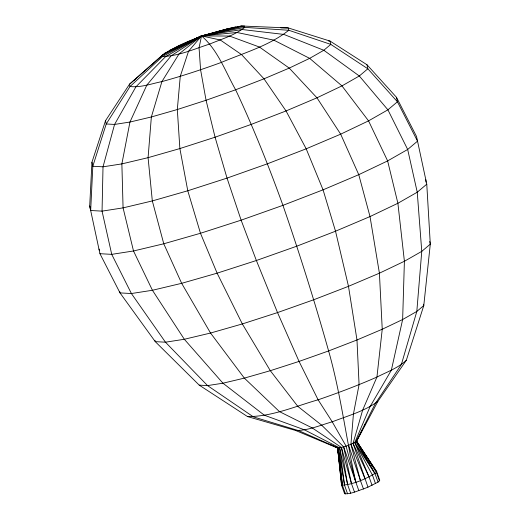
<?xml version="1.0" encoding="UTF-8"?>
<svg xmlns="http://www.w3.org/2000/svg" width="520" height="520" viewBox="0 0 520 520"><rect width="100%" height="100%" fill="white"/><g stroke="black" fill="none" stroke-linecap="round" stroke-linejoin="round"><path stroke-width="0.78" d="M396.468 97.292L397.429 101.784L387.907 109.824L368.55 120.867L340.672 134.167L306.183 148.805L267.423 163.794L227.032 178.107L187.779 190.769L152.321 200.922L123.078 207.87L102.05 211.133L90.669 210.503L92.814 166.257L106.23 123.974L130 86.541L162.519 56.505L201.552 35.913L227.936 28.737L241.404 26L288.294 27.937L330.089 41.099L366.984 64.753L396.468 97.292L416.533 136.494L426.771 184.184L430.293 244.16L423.787 305.546L406.315 360.295L377.884 401.362L356.558 441.363C350.87 444.788 344.234 447.207 337.649 448.065L295.692 430.495L247.52 416.572L199.225 385.132L155.259 341.634L120.01 292.903L99.944 253.702L89.706 206.011L91.949 162.234L105.521 120.685L129.506 84.214L162.26 55.302C184.054 40.359 210.308 32.955 235.768 26.878M333.151 445.841L337.591 447.785L341.582 485.257L344.591 493.714C351.052 494.279 357.338 490.776 363.441 488.963L360.425 480.5L350.928 444.262L353.438 413.966L359.079 384.637L356.987 339.969L348.485 286.319L335.524 231.205L323.063 189.826L306.183 148.805L286.033 110.942L263.991 78.812L241.56 54.607L220.266 39.975L201.552 35.913L169.994 50.186L168.838 51.285M244.458 26.169L201.552 35.913L162.26 55.302L162.519 56.505C178.912 56.062 194.415 48.886 209.879 43.986C221.663 39.013 234.553 35.386 244.712 27.372L244.458 26.169L241.404 26L201.552 35.913L199.056 47.82L200.59 69.771L206.056 100.263L215.072 137.209L227.032 178.107L241.124 220.161L256.38 260.507L277.524 312.585L299.052 361.419L318.11 399.802L332.228 421.811L346.053 446.062L355.836 482.176L358.846 490.64M363.441 488.963L367.946 487.156L353.054 443.359L362.681 410.04L376.935 377.059L382.239 329.251L379.412 273.189L370.019 216.567L358.768 174.668L340.672 134.167L316.959 97.812L289.244 68.094L259.415 47.027L229.508 36.049L201.552 35.913L177.469 46.625L176.404 47.814M358.351 437.496L356.493 441.084L376.74 471.783L376.467 472.531C366.054 478.926 353.782 484.438 341.582 485.257L341.854 484.517M344.591 493.714L344.864 492.973M367.946 487.156L378.034 482.137L379.75 480.246L376.74 471.783L356.493 441.084L365.079 454.603M359.093 436.059L362.427 429.598M364.279 426.01L365.021 424.574M280.846 27.853L288.294 27.937L288.795 30.264L244.712 27.372L201.552 35.913L188.539 51.214L180.271 76.323L177.314 109.531L179.875 148.564L187.779 190.769L200.48 233.272L217.119 273.169L242.327 323.94L270.309 370.688L297.791 406.361L321.711 425.204L343.635 446.849L355.836 482.176C346.079 438.536 340.841 394.01 328.614 350.942C314.821 301.971 299.572 253.422 282.932 205.342C268.762 166.185 253.37 127.465 235.619 89.784C225.284 71.37 217.9 50.076 201.552 35.913L164.808 53.144L129.506 84.214L130 86.541C140.862 87.698 151.417 83.727 161.915 81.582C182.065 76.109 201.883 69.517 221.494 62.361C244.264 52.754 269.159 45.747 288.795 30.264L330.792 44.389L367.848 68.783L397.429 101.784L417.528 141.148L407.674 149.468L387.628 160.907L358.768 174.668L323.063 189.826L282.932 205.342L241.124 220.161L200.48 233.272L163.767 243.783L133.504 250.972L111.728 254.358L99.944 253.702M426.771 184.184L417.248 192.225L397.891 203.268L370.019 216.567L335.524 231.205L296.764 246.194L256.38 260.507L217.119 273.169L181.662 283.322L152.425 290.271L131.398 293.534L120.01 292.903L119.691 291.408M406.315 360.295C397.976 368.075 386.958 371.982 376.935 377.059C357.682 385.535 338 392.964 318.11 399.802C295.002 406.348 271.856 416.748 247.52 416.572M377.884 401.362C364.429 411.346 347.692 415.818 332.228 421.811C320.268 425.197 308.288 430.586 295.692 430.495M204.737 35.38L201.552 35.913L179.036 53.937L161.915 81.582L151.359 116.961L148.083 157.664L152.321 200.922L163.767 243.783L181.662 283.322L210.535 333.041L244.355 378.118L279.435 411.613L312.208 427.928L341.451 447.473L351.468 483.606L354.478 492.063M378.034 482.137L375.018 473.681L355.966 441.857L375.336 403.52L401.388 364.462L416.819 311.435L421.759 251.368L417.248 192.225L407.674 149.468L387.907 109.824L359.307 75.992L323.824 50.271L283.868 34.424L242.164 29.53L201.552 35.913L171.203 55.796L146.783 85.176L129.954 122.044L121.869 163.891L123.078 207.87L133.504 250.972L152.425 290.271L184.321 339.268L222.95 383.201L264.303 415.207L304.375 429.787L339.644 447.902L347.626 484.685L350.636 493.149M200.278 36.706L201.552 35.913L236.977 32.487L273.845 40.144L309.654 58.357L341.952 85.891L368.55 120.867L387.628 160.907L397.891 203.268L404.404 261.267L402.643 319.521L391.365 370.175L370.149 406.478L354.776 442.54L369.044 476.873L372.06 485.329M201.552 35.913L165.568 56.673L135.895 86.866L114.562 124.436L103.019 166.822L102.05 211.133L111.728 254.358L131.398 293.534L165.464 342.199L207.558 385.6L253.416 416.904L298.74 430.664L338.351 448.103L344.572 485.342L347.581 493.805M134.433 80.054L135.772 79.293M186.713 42.699L189.677 41.555M213.928 32.91L227.936 28.737M328.569 41.015L330.089 41.099L330.792 44.389L323.824 50.271L309.654 58.357L289.244 68.094L263.991 78.812L235.619 89.784L206.056 100.263L177.314 109.531L151.359 116.961L129.954 122.044L114.562 124.436L106.23 123.974L105.521 120.685M199.225 385.132L207.558 385.6L222.95 383.201L244.355 378.118L270.309 370.688L299.052 361.419L328.614 350.942L356.987 339.969L382.239 329.251L402.643 319.521L416.819 311.435L423.787 305.546L423.507 304.233M329.453 444.216L331.675 445.192M365.937 455.956L367.66 458.66M368.518 460.012L370.234 462.716M371.521 464.744L372.808 466.772M98.95 249.054L99.677 250.484M353.054 443.359L369.044 476.873M350.928 444.262L364.936 478.693M379.483 480.987L376.467 472.531L356.558 441.363L375.018 473.681L354.776 442.54L372.489 475.156L375.499 483.62M339.261 462.156L337.591 447.785L342.511 485.537L345.521 494M348.543 445.185L360.425 480.5M429.722 241.475L430.293 244.16L421.759 251.368L404.404 261.267L379.412 273.189L348.485 286.319L313.729 299.754L277.524 312.585L242.327 323.94L210.535 333.041L184.321 339.268L165.464 342.199L155.259 341.634L154.973 340.288M366.984 64.753L367.848 68.783L359.307 75.992L341.952 85.891L316.959 97.812L286.033 110.942L251.284 124.377L215.072 137.209L179.875 148.564L148.083 157.664L121.869 163.891L103.019 166.822L92.814 166.257L91.949 162.234M89.706 206.011L90.669 210.503M343.635 446.849L351.468 483.606M341.451 447.473L347.626 484.685M337.591 447.785L338.228 451.737M338.481 453.317L338.735 454.903M339.644 447.902L344.572 485.342M339.443 463.756L339.813 466.947M340.002 468.546L340.373 471.738M340.554 473.337L340.834 475.728M341.113 478.127L341.387 480.519M338.351 448.103L342.511 485.537M337.649 448.065L341.582 485.257M425.809 179.692L425.951 182.111"/></g></svg>
